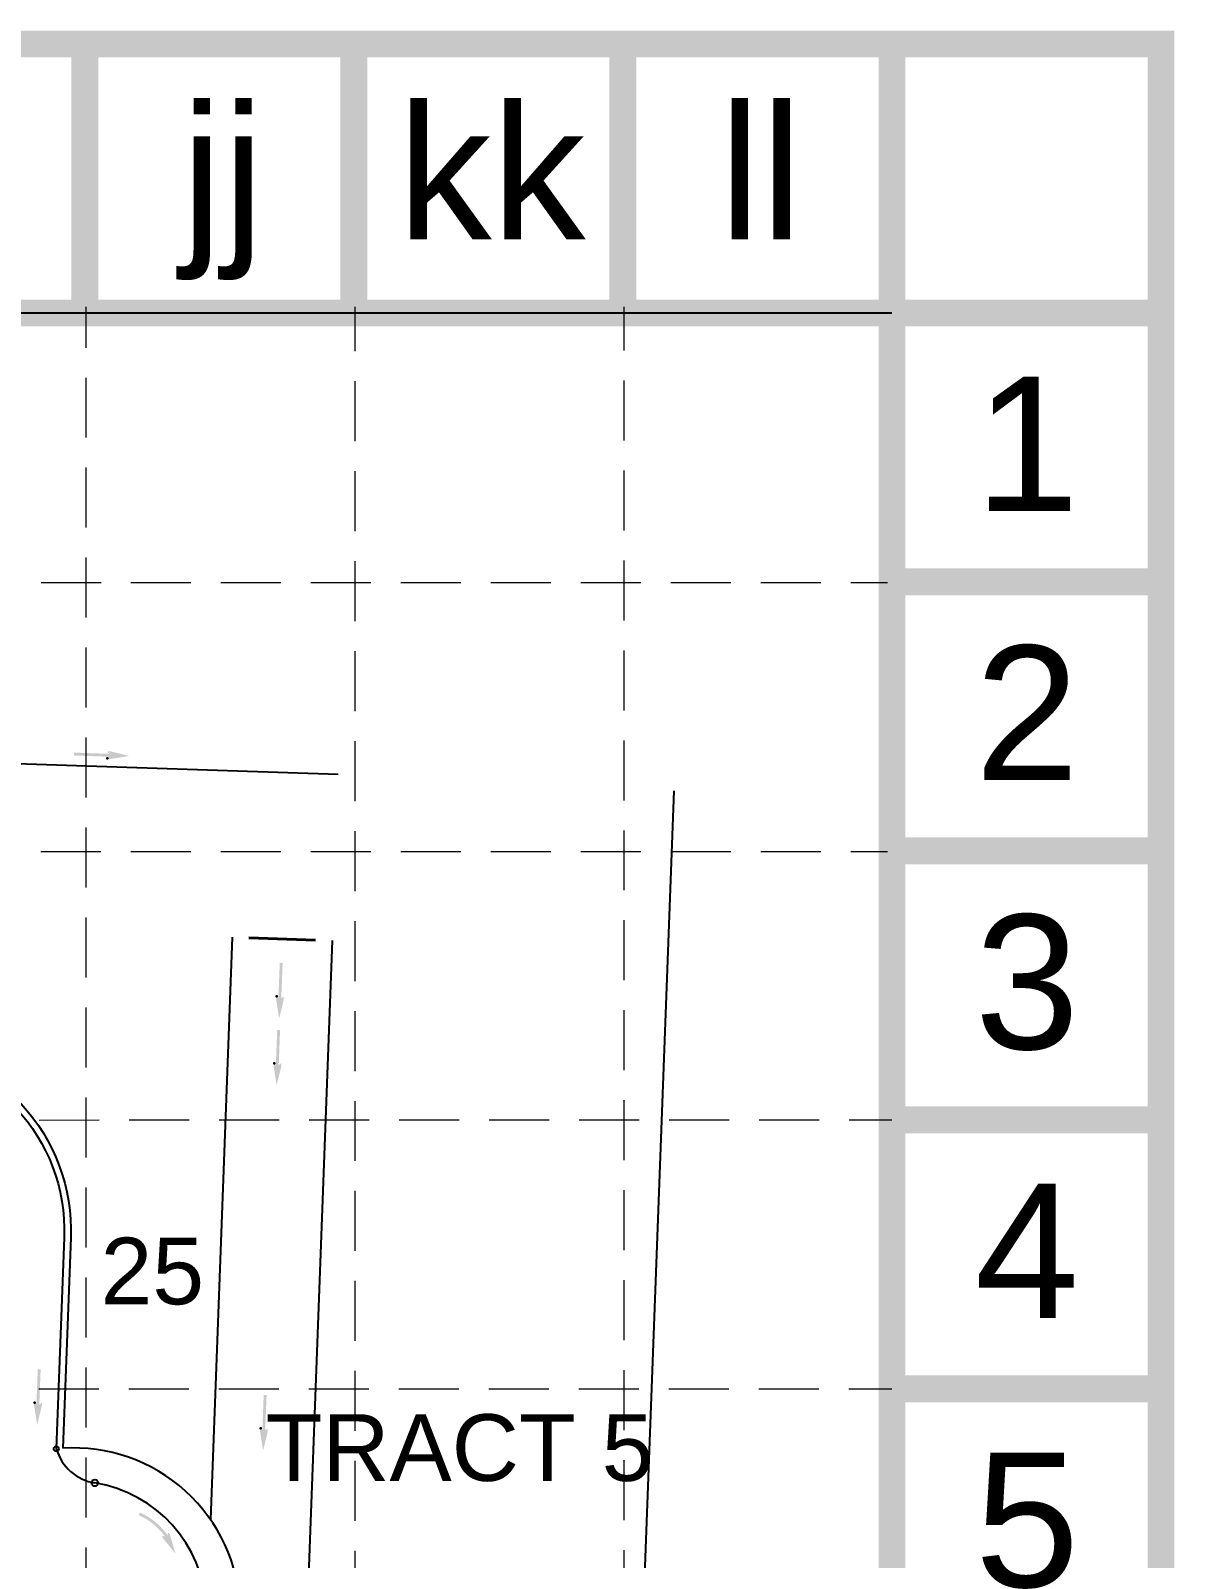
# Model space of a CAD drawing. Header units: feet. Extents: x 10084 to 13321, y 3329 to 8503.
# Drawn here: x 12977.8 to 13321, y 8044.4 to 8502.9 of the extents above; entities that cross this region are included whole.
import ezdxf
from ezdxf.enums import TextEntityAlignment as Align

# ---------------------------------------------------------------- set-up
doc = ezdxf.new("R2010")
doc.units = ezdxf.units.FT
doc.header["$LTSCALE"] = 40
doc.header["$MEASUREMENT"] = 0
for name, pattern in [('( Dashdot )', [1.001, 0.5, -0.25, 0.001, -0.25]), ('DASHED', [0.75, 0.5, -0.25]), ('HIDDEN', [0.375, 0.25, -0.125])]:
    doc.linetypes.add(name, pattern=pattern)
for name, color, linetype in [('BASE', 7, 'Continuous'), ('CURB', 4, 'Continuous'), ('flow arrow', 4, 'Continuous'), ('GRID', 254, 'DASHED'), ('Level 18', 7, 'Continuous'), ('Level 60', 7, 'Continuous'), ('LOT', 7, 'Continuous'), ('NAME', 6, 'Continuous'), ('ROW', 3, '( Dashdot )')]:
    doc.layers.add(name, color=color, linetype=linetype)
doc.styles.get("Standard").update_dxf_attribs({"font": 'ARIAL.TTF'})

msp = doc.modelspace()

# ---------------------------------------------------------------- hatches: boundary and pattern name
at = {"layer": 'flow arrow', "linetype": 'Continuous', "lineweight": 30}
h = msp.add_hatch(color=7, dxfattribs=at)
edge = h.paths.add_edge_path()
edge.add_line((13000.84742543832, 8286.483323165423), (13001.37310807449, 8285.855715328122))
edge.add_line((13001.37310807449, 8285.855715328122), (12990.795969024, 8286.24224305156))
edge.add_line((12990.795969024, 8286.24224305156), (12990.768700964, 8285.382549630649))
edge.add_line((12990.768700964, 8285.38254963065), (13001.34173208357, 8284.996256229495))
edge.add_line((13001.34173208357, 8284.996256229495), (13000.78773382635, 8284.516378082126))
edge.add_line((13000.78773382635, 8284.516378082126), (13000.78674440962, 8284.514710640213))
edge.add_ellipse((13001.31966754313, 8284.447938487696), major_axis=(-0.5596265604891906, 0.02044931003757473), ratio=0.2857142857142859, start_angle=342.8173277777778, end_angle=484.7269333333335)
edge.add_line((13001.6336657842, 8284.304876688866), (13001.6326799587, 8284.305342440264))
edge.add_line((13001.6326799587, 8284.305342440264), (13007.4023, 8285.231399999999))
edge.add_line((13007.4023, 8285.231399999999), (13001.72097700913, 8286.619583381153))
edge.add_line((13001.72097700913, 8286.619583381153), (13001.72236526108, 8286.62037940427))
edge.add_ellipse((13001.3900208095, 8286.502718323083), major_axis=(-0.5596265604891906, 0.02044931003757473), ratio=0.2857142857142856, start_angle=234.1684722222222, end_angle=374.4967194444445)
edge.add_line((13000.84674909226, 8286.482491345008), (13000.84742543832, 8286.483323165425))
edge.add_line((13000.84742543832, 8286.483323165423), (13000.84742543832, 8286.483323165423))
at = {"layer": 'flow arrow', "linetype": 'Continuous', "lineweight": 30, "extrusion": (0, 0, -1)}
h = msp.add_hatch(color=7, dxfattribs=at)
edge = h.paths.add_edge_path()
edge.add_line((-13053.6168066782, 8213.012001091884), (-13052.98815671265, 8212.487819720109))
edge.add_line((-13052.98815671265, 8212.487819720109), (-13053.39751106762, 8223.0640001075))
edge.add_line((-13053.39751106762, 8223.0640001075), (-13052.53788828583, 8223.093414974006))
edge.add_line((-13052.53788828583, 8223.093414974006), (-13052.12864861974, 8212.521138026717))
edge.add_line((-13052.12864861974, 8212.521138026717), (-13051.65008788854, 8213.076175450853))
edge.add_line((-13051.65008788854, 8213.076175450853), (-13051.6481394334, 8213.077223064485))
edge.add_ellipse((-13051.58019490226, 8212.544448218849), major_axis=(-0.02168056165570191, 0.5595801244351294), ratio=0.2857142857142857, start_angle=-124.7269333333333, end_angle=17.18267222222221, ccw=False)
edge.add_line((-13051.43644260553, 8212.23076555556), (-13051.43690403394, 8212.231799797932))
edge.add_line((-13051.43690403394, 8212.231799797932), (-13052.3504, 8206.4599))
edge.add_line((-13052.3504, 8206.4599), (-13053.75108580912, 8212.13825131572))
edge.add_line((-13053.75108580912, 8212.13825131572), (-13053.75174419356, 8212.136971731157))
edge.add_ellipse((-13053.63481464833, 8212.469574206652), major_axis=(-0.02168056165570191, 0.5595801244351294), ratio=0.2857142857142855, start_angle=-14.496719444444523, end_angle=125.83152777777781, ccw=False)
edge.add_line((-13053.61578304242, 8213.012889026995), (-13053.6168066782, 8213.012001091882))
edge.add_line((-13053.6168066782, 8213.012001091884), (-13053.6168066782, 8213.012001091884))
at = {"layer": 'flow arrow', "linetype": 'Continuous', "lineweight": 30}
h = msp.add_hatch(color=7, dxfattribs=at)
edge = h.paths.add_edge_path()
edge.add_line((12981.01939941477, 8091.084837364673), (12980.39055126552, 8090.560814322372))
edge.add_line((12980.39055126552, 8090.560814322371), (12980.80182453344, 8101.137012960672))
edge.add_line((12980.80182453344, 8101.137012960672), (12979.94226013493, 8101.166275467807))
edge.add_line((12979.94226013493, 8101.166275467807), (12979.53109205845, 8090.594276702263))
edge.add_line((12979.53109205845, 8090.594276702263), (12979.0524777543, 8091.149268673907))
edge.add_line((12979.0524777543, 8091.149268673907), (12979.0507730117, 8091.150291768105))
edge.add_ellipse((12978.98273541769, 8090.617528821629), major_axis=(0.02177830959553058, 0.5595763052766037), ratio=0.2857142857142859, start_angle=342.8173277777778, end_angle=484.7269333333335)
edge.add_line((12978.83892833411, 8090.303871287334), (12978.8392339476, 8090.304931700533))
edge.add_line((12978.8392339476, 8090.304931700533), (12979.7517, 8084.533))
edge.add_line((12979.7517, 8084.533), (12981.15341933759, 8090.210971127045))
edge.add_line((12981.15341933759, 8090.210971127045), (12981.15421340726, 8090.209673063515))
edge.add_ellipse((12981.03734196873, 8090.542295945644), major_axis=(0.02177830959553058, 0.5595763052766037), ratio=0.2857142857142856, start_angle=234.1684722222222, end_angle=374.4967194444445)
edge.add_line((12981.01840527181, 8091.085614059484), (12981.01939941477, 8091.084837364672))
edge.add_line((12981.01939941477, 8091.084837364673), (12981.01939941477, 8091.084837364673))
at = {"layer": 'flow arrow', "linetype": 'Continuous', "lineweight": 30, "extrusion": (0, 0, -1)}
h = msp.add_hatch(color=7, dxfattribs=at)
edge = h.paths.add_edge_path()
edge.add_line((-13048.8015066782, 8083.372401091884), (-13048.17285671265, 8082.848219720109))
edge.add_line((-13048.17285671265, 8082.848219720109), (-13048.58221106762, 8093.424400107501))
edge.add_line((-13048.58221106762, 8093.4244001075), (-13047.72258828583, 8093.453814974006))
edge.add_line((-13047.72258828583, 8093.453814974006), (-13047.31334861973, 8082.881538026717))
edge.add_line((-13047.31334861974, 8082.881538026718), (-13046.83478788854, 8083.436575450854))
edge.add_line((-13046.83478788854, 8083.436575450854), (-13046.8328394334, 8083.437623064487))
edge.add_ellipse((-13046.76489490226, 8082.904848218849), major_axis=(-0.02168056165570191, 0.5595801244351294), ratio=0.2857142857142857, start_angle=-124.7269333333333, end_angle=17.18267222222221, ccw=False)
edge.add_line((-13046.62114260553, 8082.59116555556), (-13046.62160403394, 8082.592199797932))
edge.add_line((-13046.62160403394, 8082.592199797932), (-13047.5351, 8076.8203))
edge.add_line((-13047.5351, 8076.8203), (-13048.93578580912, 8082.498651315721))
edge.add_line((-13048.93578580912, 8082.498651315721), (-13048.93644419356, 8082.497371731157))
edge.add_ellipse((-13048.81951464833, 8082.829974206653), major_axis=(-0.02168056165570191, 0.5595801244351294), ratio=0.2857142857142855, start_angle=-14.496719444444523, end_angle=125.83152777777781, ccw=False)
edge.add_line((-13048.80048304242, 8083.373289026997), (-13048.8015066782, 8083.372401091884))
edge.add_line((-13048.8015066782, 8083.372401091884), (-13048.8015066782, 8083.372401091884))
at = {"layer": 'flow arrow', "linetype": 'Continuous', "lineweight": 30}
h = msp.add_hatch(color=7, dxfattribs=at)
edge = h.paths.add_edge_path()
edge.add_line((13017.5813, 8050.369099999999), (13021.257, 8045.819100000001))
edge.add_line((13021.257, 8045.819100000001), (13019.6363, 8051.4306))
edge.add_line((13019.6363, 8051.4306), (13019.63723312942, 8051.431103312421))
edge.add_ellipse((13019.37397722588, 8051.654168055446), major_axis=(-0.2570386895447849, 0.4975249863847033), ratio=0.2857142857142861, start_angle=235.2730666666667, end_angle=377.1826722222223)
edge.add_line((13019.08641692292, 8052.107791910846), (13019.0837, 8052.106699999999))
edge.add_line((13019.0837, 8052.106699999999), (13018.8845, 8051.4029))
edge.add_line((13018.8845, 8051.4029), (13018.88987622295, 8051.412585460011))
edge.add_arc((13002.270576586, 8039.530507376725), 20.42999999999999, 395.5631227896122, 425.9713922340567)
edge.add_line((13010.58952441481, 8058.190089519944), (13010.23933855709, 8057.404615256201))
edge.add_arc((13002.270576586, 8039.530507376725), 19.57000000000001, 395.89558667850105, 425.9713922340566, ccw=False)
edge.add_line((13018.12397535087, 8051.004593292479), (13018.1226, 8051.004799999999))
edge.add_line((13018.1226, 8051.004799999999), (13017.3344, 8051.2139))
edge.add_line((13017.3344, 8051.2139), (13017.33192771115, 8051.21474750309))
edge.add_ellipse((13017.54519915961, 8050.714678987061), major_axis=(-0.2570386895447849, 0.4975249863847033), ratio=0.2857142857142858, start_angle=345.5032805555555, end_angle=485.8315277777779)
edge.add_line((13017.58042367016, 8050.363885399945), (13017.58165291299, 8050.367569554735))
at = {"layer": 'Level 18', "linetype": 'Continuous', "lineweight": 30}
h = msp.add_hatch(color=7, dxfattribs=at)
edge = h.paths.add_edge_path()
edge.add_line((13052.86200000001, 8192.9661), (13052.23410000001, 8192.4411))
edge.add_line((13052.23410000001, 8192.4411), (13052.62710000001, 8203.0178))
edge.add_line((13052.62710000001, 8203.0178), (13051.76750000001, 8203.0457))
edge.add_line((13051.76750000001, 8203.0457), (13051.3747, 8192.473000000002))
edge.add_line((13051.3747, 8192.473000000002), (13050.89490000001, 8193.0272))
edge.add_line((13050.89490000001, 8193.0272), (13050.89344534957, 8193.028333139076))
edge.add_ellipse((13050.8263339764, 8192.495452670664), major_axis=(0.02080554310974631, 0.5596133749079872), ratio=0.2857142857142858, start_angle=342.8173277777778, end_angle=484.7269333333335)
edge.add_line((13050.68307233999, 8192.181545592272), (13050.68340000001, 8192.182500000003))
edge.add_line((13050.68340000001, 8192.182500000003), (13051.60580000001, 8186.412200000002))
edge.add_line((13051.60580000001, 8186.412200000001), (13052.99770000001, 8192.0925))
edge.add_line((13052.99770000001, 8192.0925), (13052.99851790408, 8192.091372398028))
edge.add_ellipse((13052.88106841743, 8192.423791648731), major_axis=(0.02080554310974631, 0.5596133749079872), ratio=0.2857142857142856, start_angle=234.1684722222222, end_angle=374.4967194444445)
edge.add_line((13052.86118727373, 8192.967076078452), (13052.86200000001, 8192.966100000001))
edge.add_line((13052.86200000001, 8192.9661), (13052.86200000001, 8192.9661))

# ---------------------------------------------------------------- linework, layer by layer
at = {"layer": 'BASE', "color": 9}
msp.add_line((10169.23657344577, 8418.162820592583), (13236.20876226296, 8418.162820592583), dxfattribs=at)
at = {"layer": 'BASE', "const_width": 8.070979444256022}
for points in [[(13316.91855670549, 3333.445770711299), (13316.91855670549, 8498.872615034892), (10088.52677900302, 8498.872615034892), (10088.52677900302, 3333.445770711299)], [(13236.20876226296, 3414.155565153609), (13236.20876226296, 8418.162820592583), (10169.23657344577, 8418.162820592583), (10169.23657344577, 3414.155565153609)]]:
    msp.add_lwpolyline(points, close=True, dxfattribs=at)
for points in [[(12994.07937893537, 8498.872615034892), (12994.07937893537, 8418.162820592583)], [(13074.7891733779, 8498.872615034892), (13074.7891733779, 8418.162820592583)], [(13155.49896782043, 8498.872615034892), (13155.49896782043, 8418.162820592583)], [(13236.20876226296, 8498.872615034892), (13236.20876226296, 8418.162820592583)], [(13316.91855670549, 8418.162820592583), (13236.20876226296, 8418.162820592583)], [(13316.91855670549, 8337.453026149835), (13236.20876226296, 8337.453026149835)], [(13316.91855670549, 8256.743231707524), (13236.20876226296, 8256.743231707524)], [(13316.91855670549, 8176.033437264776), (13236.20876226296, 8176.033437264776)], [(13316.91855670549, 8095.323642822248), (13236.20876226296, 8095.323642822248)]]:
    msp.add_lwpolyline(points, dxfattribs=at)
at = {"layer": 'CURB', "color": 7}
msp.add_line((12987.85578577227, 8140.757643369854), (12985.48684342479, 8077.328756093021), dxfattribs=at)
for centre, radius in [((12985.48684342479, 8077.328756093021), 0.75), ((12997.08110046225, 8067.080695542491), 1)]:
    msp.add_circle(centre, radius, dxfattribs=at)
at = {"layer": 'CURB', "color": 7, "extrusion": (0, 0, -1)}
msp.add_arc((-12933.89340800016, 8142.773030481373), 54, 92.13930833333335, 182.1388888888889, dxfattribs=at)
at = {"layer": 'CURB', "color": 7}
for centre, radius, start, end in [((12999.40555543942, 8081.393169439729), 14.5, 196.2783712199435, 260.7752700383685), ((12990.66881087006, 8027.598008929422), 40, 3.326338191201853, 80.77527003836856)]:
    msp.add_arc(centre, radius, start, end, dxfattribs=at)
at = {"layer": 'flow arrow', "color": 7, "linetype": 'Continuous', "lineweight": 30}
for p in [(13000.78773382636, 8284.516378082155), (13051.65008788852, 8213.07617545084), (12979.05247775428, 8091.149268673915), (13046.83478788852, 8083.436575450841)]:
    msp.add_point(p, dxfattribs=at)
at = {"layer": 'GRID', "color": 252, "linetype": 'HIDDEN', "lineweight": 0, "ltscale": 1.8}
for p, q in [((12994.67846713933, 3736.748015852864), (12994.43584528329, 8419.972418493564)), ((13075.56478486684, 3735.690846873498), (13075.14563972582, 8419.972418493564)), ((13156.32887498588, 3735.910896902098), (13155.85543416835, 8419.972418493564)), ((10172.90737053059, 8336.91071480481), (13234.88268612196, 8337.309966484163)), ((10172.84720555436, 8255.974086825485), (13234.88268612196, 8256.600172041854)), ((10172.39258873886, 8175.511133080245), (13236.20876226296, 8176.033437264776)), ((10172.28301323427, 8094.874071474251), (13236.20876226296, 8095.323642822248))]:
    msp.add_line(p, q, dxfattribs=at)
at = {"layer": 'Level 18', "color": 7, "linetype": 'Continuous', "lineweight": 30}
msp.add_point((13050.89490000001, 8193.0272), dxfattribs=at)
at = {"layer": 'Level 60', "color": 6, "linetype": 'Continuous', "lineweight": 40}
msp.add_line((13043.24320000001, 8230.6804), (13063.2294, 8229.938000000002), dxfattribs=at)
at = {"layer": 'LOT', "color": 7}
msp.add_line((13038.24436375317, 8230.80575182043), (13031.75480079348, 8056.092594943083), dxfattribs=at)
at = {"layer": 'ROW', "color": 7, "linetype": 'Continuous'}
for p, q in [((12764.93775150609, 8289.885090499587), (13070.08410553301, 8279.778634556109)), ((13158.24200658284, 7935.585169203772), (13170.83277970214, 8274.751547892698)), ((13068.2282, 8229.8127), (13057.4644, 7940.027800000002)), ((12989.85439235817, 8140.682999401838), (12987.49452685629, 8077.497146406446))]:
    msp.add_line(p, q, dxfattribs=at)
at = {"layer": 'ROW', "color": 7, "linetype": 'Continuous', "extrusion": (0, 0, -1)}
msp.add_arc((-12933.8934080034, 8142.773030480115), 56, 92.1388888888889, 182.1388888888889, dxfattribs=at)
at = {"layer": 'ROW', "color": 7, "linetype": 'Continuous'}
msp.add_arc((12990.66881087006, 8027.598008929422), 50, 1.884169222761383, 93.6399094056351, dxfattribs=at)

# ---------------------------------------------------------------- texts
at = {"layer": 'BASE'}
for s, p in [('jj', (13035.41233119955, 8460.390425168865)), ('kk', (13116.12212564229, 8460.390425168865)), ('ll', (13196.8319200846, 8460.390425168865)), ('1', (13276.72931898491, 8378.869301031427)), ('2', (13276.72931898491, 8298.15955231441)), ('3', (13276.72937531433, 8217.4497272071)), ('4', (13276.72943164343, 8136.739927563294)), ('5', (13276.72943164354, 8056.030153382773))]:
    msp.add_text(s, height=40.3548972212801, dxfattribs=at).set_placement(p, align=Align.MIDDLE_CENTER)
at = {"layer": 'NAME', "color": 7}
for s, p in [('25', (12998.7698989027, 8130.682819050552)), ('TRACT 5', (13048.2408, 8077.6929999))]:
    msp.add_text(s, height=20, dxfattribs=at).set_placement(p, align=Align.MIDDLE_LEFT)

doc.saveas('drawing.dxf')
